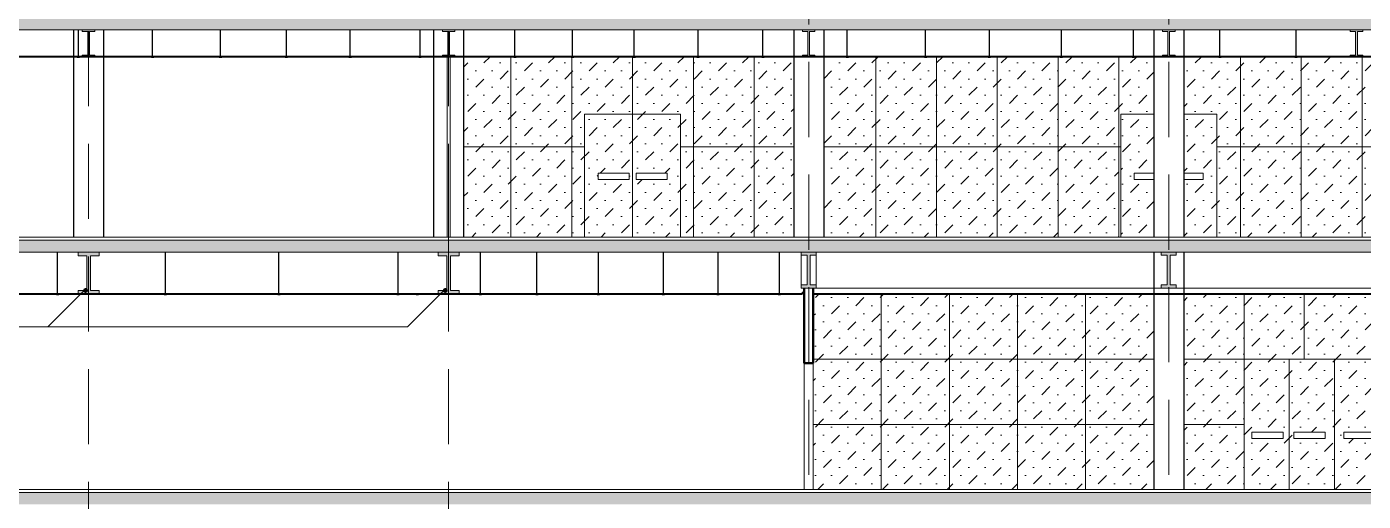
# Model space of a CAD drawing. Header units: millimetres. Extents: x 1135 to 1350, y 205 to 283.
# Drawn here: x 1155.96 to 1178.24, y 220.75 to 228.65 of the extents above; entities that cross this region are included whole.
import ezdxf

# ---------------------------------------------------------------- set-up
doc = ezdxf.new("R2010")
doc.units = ezdxf.units.MM
doc.header["$LTSCALE"] = 10
doc.linetypes.add('DASHED2', pattern=[0.375, 0.25, -0.125])
doc.layers.add('CIEL', color=8, linetype='Continuous')
doc.layers.add('FONDO', color=8, linetype='Continuous')
for name, color, linetype, lineweight in [('CINZA', 252, 'Continuous', 13), ('cinza 03', 252, 'Continuous', 13), ('COTA', 90, 'Continuous', 9), ('HACHT', 90, 'Continuous', 9), ('linha estutura', 252, 'Continuous', 13), ('PAREDES 2', 50, 'Continuous', 50), ('Pilares', 16, 'Continuous', 20), ('pn 02', 16, 'Continuous', 20), ('PN-01', 90, 'Continuous', 13), ('PN-03', 180, 'Continuous', 30)]:
    doc.layers.add(name, color=color, linetype=linetype, lineweight=lineweight)
pattern_1 = [(45, (759.06589, 189.11928), (0.13470384, 0.404111525), [0.1905, -0.1905, 0, -0.1905, 0, -0.1905])]

# ---------------------------------------------------------------- blocks, each defined once
blk = doc.blocks.new('VIGA')
at = {"layer": 'Pilares'}
blk.add_hatch(color=256, dxfattribs=at).paths.add_polyline_path([(0.21, 0), (0, 0), (0, -0.03), (0.09, -0.03), (0.09, -0.42), (0, -0.42), (0, -0.45), (0.21, -0.45), (0.21, -0.42), (0.12, -0.42), (0.12, -0.03), (0.21, -0.03)])
at = {"layer": 'Pilares', "linetype": 'Continuous'}
for p, q in [((0, -0.03), (0.09, -0.03)), ((0.09, -0.03), (0.09, -0.42)), ((0.12, -0.03), (0.12, -0.42)), ((0.12, -0.03), (0.21, -0.03)), ((0, -0.42), (0.09, -0.42)), ((0.12, -0.42), (0.21, -0.42))]:
    blk.add_line(p, q, dxfattribs=at)
for points in [[(0.21, -0.03), (0.21, 0), (0, 0), (0, -0.03)], [(0, -0.42), (0, -0.45), (0.21, -0.45), (0.21, -0.42)]]:
    blk.add_lwpolyline(points, dxfattribs=at)

msp = doc.modelspace()

# ---------------------------------------------------------------- hatches: boundary and pattern name
at = {"layer": 'CINZA'}
h = msp.add_hatch(dxfattribs=at)
h.set_pattern_fill('MUDST', color=256, scale=0.03, angle=45, style=0)
h.set_pattern_definition(pattern_1)
h.paths.add_polyline_path([(1170.203, 222.033), (1169.068, 222.033), (1169.068, 220.95), (1170.203, 220.95)])
h.paths.add_polyline_path([(1170.203, 223.116), (1169.068, 223.116), (1169.068, 223.05), (1169.068, 222.033), (1170.203, 222.033)])
h.paths.add_polyline_path([(1170.203, 224.199), (1169.068, 224.199), (1169.068, 223.116), (1170.203, 223.116)])
h.paths.add_polyline_path([(1171.338, 224.199), (1170.203, 224.199), (1170.203, 223.116), (1171.338, 223.116)])
h.paths.add_polyline_path([(1171.338, 223.116), (1170.203, 223.116), (1170.203, 222.033), (1171.338, 222.033)])
h.paths.add_polyline_path([(1171.338, 222.033), (1170.203, 222.033), (1170.203, 220.95), (1171.338, 220.95)])
h.paths.add_polyline_path([(1172.473, 222.033), (1171.338, 222.033), (1171.338, 220.95), (1172.473, 220.95)])
h.paths.add_polyline_path([(1172.473, 223.116), (1171.338, 223.116), (1171.338, 222.033), (1172.473, 222.033)])
h.paths.add_polyline_path([(1172.473, 224.199), (1171.338, 224.199), (1171.338, 223.116), (1172.473, 223.116)])
h.paths.add_polyline_path([(1173.608, 224.199), (1172.473, 224.199), (1172.473, 223.116), (1173.608, 223.116)])
h.paths.add_polyline_path([(1173.608, 223.116), (1172.473, 223.116), (1172.473, 222.033), (1173.608, 222.033)])
h.paths.add_polyline_path([(1173.608, 222.033), (1172.473, 222.033), (1172.473, 220.95), (1173.608, 220.95)])
h.paths.add_polyline_path([(1174.743, 222.033), (1173.608, 222.033), (1173.608, 220.95), (1174.743, 220.95)])
h.paths.add_polyline_path([(1174.743, 223.116), (1173.608, 223.116), (1173.608, 222.033), (1174.743, 222.033)])
h.paths.add_polyline_path([(1174.743, 224.199), (1173.608, 224.199), (1173.608, 223.116), (1174.743, 223.116)])
h.paths.add_polyline_path([(1176.248, 224.199), (1175.243, 224.199), (1175.243, 223.116), (1176.248, 223.116)])
h.paths.add_polyline_path([(1176.248, 223.116), (1175.243, 223.116), (1175.243, 222.033), (1176.248, 222.033)])
h.paths.add_polyline_path([(1176.248, 222.033), (1175.243, 222.033), (1175.243, 220.95), (1176.248, 220.95)])
h.paths.add_polyline_path([(1177.002, 223.116), (1176.248, 223.116), (1176.248, 220.95), (1177.002, 220.95)])
h.paths.add_polyline_path([(1176.899, 221.902), (1176.899, 221.797), (1176.381, 221.797), (1176.381, 221.902)], flags=16)
h.paths.add_polyline_path([(1177.756, 223.116), (1177.002, 223.116), (1177.002, 220.95), (1177.756, 220.95)])
h.paths.add_polyline_path([(1177.599, 221.902), (1177.599, 221.797), (1177.081, 221.797), (1177.081, 221.902)], flags=16)
h.paths.add_polyline_path([(1178.51, 223.116), (1177.756, 223.116), (1177.756, 220.95), (1178.51, 220.95)])
h.paths.add_polyline_path([(1178.431, 221.902), (1178.431, 221.797), (1177.913, 221.797), (1177.913, 221.902)], flags=16)
h.paths.add_polyline_path([(1179.263, 223.116), (1178.51, 223.116), (1178.51, 220.95), (1179.263, 220.95)])
h.paths.add_polyline_path([(1179.131, 221.902), (1179.131, 221.797), (1178.613, 221.797), (1178.613, 221.902)], flags=16)
h.paths.add_polyline_path([(1180.268, 223.116), (1179.263, 223.116), (1179.263, 222.033), (1180.268, 222.033)])
h.paths.add_polyline_path([(1180.268, 222.033), (1179.263, 222.033), (1179.263, 220.95), (1180.268, 220.95)])
h.paths.add_polyline_path([(1180.268, 224.199), (1179.263, 224.199), (1179.263, 223.116), (1180.268, 223.116)])
h.paths.add_polyline_path([(1179.263, 224.199), (1178.258, 224.199), (1178.258, 223.116), (1179.263, 223.116)])
h.paths.add_polyline_path([(1178.258, 224.199), (1177.253, 224.199), (1177.253, 223.116), (1178.258, 223.116)])
h.paths.add_polyline_path([(1177.253, 224.199), (1176.248, 224.199), (1176.248, 223.116), (1177.253, 223.116)])
h.paths.add_polyline_path([(1182.667, 224.199), (1181.718, 224.199), (1181.718, 223.116), (1182.667, 223.116)])
h.paths.add_polyline_path([(1182.667, 223.116), (1181.718, 223.116), (1181.718, 222.033), (1182.667, 222.033)])
h.paths.add_polyline_path([(1182.667, 222.033), (1181.718, 222.033), (1181.718, 220.95), (1182.667, 220.95)])
at = {"layer": 'cinza 03'}
h = msp.add_hatch(dxfattribs=at)
h.set_pattern_fill('MUDST', color=256, scale=0.03, angle=45, style=0)
h.set_pattern_definition(pattern_1)
h.paths.add_polyline_path([(1164.031, 228.15), (1163.243, 228.15), (1163.243, 226.65), (1164.031, 226.65)])
h.paths.add_polyline_path([(1164.031, 226.65), (1163.243, 226.65), (1163.243, 225.15), (1164.031, 225.15)])
h.paths.add_polyline_path([(1165.045, 226.65), (1164.031, 226.65), (1164.031, 225.15), (1165.045, 225.15)])
h.paths.add_polyline_path([(1165.045, 228.15), (1164.031, 228.15), (1164.031, 226.65), (1165.045, 226.65)])
h.paths.add_polyline_path([(1166.058, 228.15), (1165.057, 228.15), (1165.057, 228.146), (1165.045, 228.146), (1165.045, 226.65), (1165.258, 226.65), (1165.258, 227.195), (1166.058, 227.195)])
h.paths.add_polyline_path([(1165.258, 226.65), (1165.045, 226.65), (1165.045, 225.15), (1165.258, 225.15)])
h.paths.add_polyline_path([(1166.058, 227.195), (1165.258, 227.195), (1165.258, 225.15), (1166.058, 225.15)])
h.paths.add_polyline_path([(1166.002, 226.213), (1166.002, 226.108), (1165.484, 226.108), (1165.484, 226.213)], flags=16)
h.paths.add_polyline_path([(1166.858, 227.195), (1166.058, 227.195), (1166.058, 225.15), (1166.858, 225.15)])
h.paths.add_polyline_path([(1166.634, 226.213), (1166.634, 226.108), (1166.116, 226.108), (1166.116, 226.213)], flags=16)
h.paths.add_polyline_path([(1167.071, 228.15), (1166.086, 228.15), (1166.086, 228.146), (1166.058, 228.146), (1166.058, 227.195), (1166.858, 227.195), (1166.858, 226.65), (1167.071, 226.65)])
h.paths.add_polyline_path([(1168.084, 228.15), (1167.071, 228.15), (1167.071, 226.65), (1168.084, 226.65)])
h.paths.add_polyline_path([(1167.071, 226.65), (1166.858, 226.65), (1166.858, 225.15), (1167.071, 225.15)])
h.paths.add_polyline_path([(1168.084, 226.65), (1167.071, 226.65), (1167.071, 225.15), (1168.084, 225.15)])
h.paths.add_polyline_path([(1168.743, 226.65), (1168.084, 226.65), (1168.084, 225.15), (1168.743, 225.15)])
h.paths.add_polyline_path([(1168.743, 228.15), (1168.084, 228.15), (1168.084, 226.65), (1168.743, 226.65)])
h.paths.add_polyline_path([(1170.11, 228.15), (1169.243, 228.15), (1169.243, 226.65), (1170.11, 226.65)])
h.paths.add_polyline_path([(1170.11, 226.65), (1169.243, 226.65), (1169.243, 225.15), (1170.11, 225.15)])
h.paths.add_polyline_path([(1171.123, 226.65), (1170.11, 226.65), (1170.11, 225.15), (1171.123, 225.15)])
h.paths.add_polyline_path([(1171.123, 228.15), (1170.11, 228.15), (1170.11, 226.65), (1171.123, 226.65)])
h.paths.add_polyline_path([(1172.136, 228.15), (1171.123, 228.15), (1171.123, 226.65), (1172.136, 226.65)])
h.paths.add_polyline_path([(1172.136, 226.65), (1171.123, 226.65), (1171.123, 225.15), (1172.136, 225.15)])
h.paths.add_polyline_path([(1173.149, 226.65), (1172.136, 226.65), (1172.136, 225.15), (1173.149, 225.15)])
h.paths.add_polyline_path([(1173.149, 228.15), (1172.136, 228.15), (1172.136, 226.65), (1173.149, 226.65)])
h.paths.add_polyline_path([(1174.162, 228.15), (1173.149, 228.15), (1173.149, 226.65), (1174.162, 226.65)])
h.paths.add_polyline_path([(1174.162, 226.65), (1173.149, 226.65), (1173.149, 225.15), (1174.162, 225.15)])
h.paths.add_polyline_path([(1174.743, 227.195), (1174.193, 227.195), (1174.193, 225.15), (1174.743, 225.15), (1174.743, 226.108), (1174.42, 226.108), (1174.42, 226.213), (1174.743, 226.213)])
h.paths.add_polyline_path([(1174.743, 228.15), (1174.162, 228.15), (1174.162, 226.65), (1174.193, 226.65), (1174.193, 227.195), (1174.743, 227.195)])
h.paths.add_polyline_path([(1176.188, 228.15), (1175.243, 228.15), (1175.243, 227.195), (1175.793, 227.195), (1175.793, 226.65), (1176.188, 226.65)])
h.paths.add_polyline_path([(1175.793, 227.195), (1175.243, 227.195), (1175.243, 226.213), (1175.57, 226.213), (1175.57, 226.108), (1175.243, 226.108), (1175.243, 225.15), (1175.793, 225.15)])
h.paths.add_polyline_path([(1176.188, 226.65), (1175.793, 226.65), (1175.793, 225.15), (1176.188, 225.15)])
h.paths.add_polyline_path([(1177.201, 226.65), (1176.188, 226.65), (1176.188, 225.15), (1177.201, 225.15)])
h.paths.add_polyline_path([(1177.201, 228.15), (1176.188, 228.15), (1176.188, 226.65), (1177.201, 226.65)])
h.paths.add_polyline_path([(1178.215, 228.15), (1178.018, 228.15), (1177.201, 228.15), (1177.201, 226.65), (1178.215, 226.65)])
h.paths.add_polyline_path([(1178.215, 226.65), (1177.201, 226.65), (1177.201, 225.15), (1178.215, 225.15)])
h.paths.add_polyline_path([(1179.228, 226.65), (1178.215, 226.65), (1178.215, 225.15), (1179.228, 225.15)])
h.paths.add_polyline_path([(1179.228, 228.15), (1178.215, 228.15), (1178.215, 226.65), (1179.228, 226.65)])
h.paths.add_polyline_path([(1180.241, 228.15), (1179.228, 228.15), (1179.228, 226.65), (1180.241, 226.65)])
h.paths.add_polyline_path([(1180.241, 226.65), (1179.228, 226.65), (1179.228, 225.15), (1180.241, 225.15)])
at = {"layer": 'HACHT'}
for points in [[(1156.818, 224.261), (1156.818, 224.199), (1157.168, 224.199), (1157.168, 224.261), (1157.025, 224.261), (1157.025, 224.838), (1157.168, 224.838), (1157.168, 224.9), (1156.818, 224.9), (1156.818, 224.838), (1156.962, 224.838), (1156.962, 224.261)], [(1162.818, 224.261), (1162.818, 224.199), (1163.168, 224.199), (1163.168, 224.261), (1163.025, 224.261), (1163.025, 224.838), (1163.168, 224.838), (1163.168, 224.9), (1162.818, 224.9), (1162.818, 224.838), (1162.962, 224.838), (1162.962, 224.261)], [(1168.868, 224.353), (1168.868, 224.299), (1169.118, 224.299), (1169.118, 224.353), (1169.02, 224.353), (1169.02, 224.847), (1169.118, 224.847), (1169.118, 224.9), (1168.868, 224.9), (1168.868, 224.847), (1168.967, 224.847), (1168.967, 224.353)], [(1174.868, 224.353), (1174.868, 224.299), (1175.118, 224.299), (1175.118, 224.353), (1175.02, 224.353), (1175.02, 224.847), (1175.118, 224.847), (1175.118, 224.9), (1174.868, 224.9), (1174.868, 224.847), (1174.967, 224.847), (1174.967, 224.353)]]:
    msp.add_hatch(color=256, dxfattribs=at).paths.add_polyline_path(points)
at = {"layer": 'PN-01'}
h = msp.add_hatch(color=256, dxfattribs=at)
h.paths.add_polyline_path([(1192.993, 228.8), (1186.993, 228.8), (1186.993, 228.6), (1192.993, 228.6)])
h.paths.add_polyline_path([(1186.993, 228.8), (1180.993, 228.8), (1180.993, 228.6), (1186.993, 228.6)])
h.paths.add_polyline_path([(1180.993, 228.8), (1174.993, 228.8), (1174.993, 228.6), (1180.993, 228.6)])
h.paths.add_polyline_path([(1174.993, 228.8), (1168.993, 228.8), (1168.993, 228.6), (1174.993, 228.6)])
h.paths.add_polyline_path([(1168.993, 228.8), (1162.993, 228.8), (1162.993, 228.6), (1168.993, 228.6)])
h.paths.add_polyline_path([(1162.993, 228.8), (1156.993, 228.8), (1156.993, 228.6), (1162.993, 228.6)])
h.paths.add_polyline_path([(1156.993, 228.8), (1151.118, 228.8), (1151.118, 228.6), (1156.993, 228.6)])
h.paths.add_polyline_path([(1150.868, 225.1), (1148.868, 225.1), (1148.868, 224.9), (1150.868, 224.9)])
h.paths.add_polyline_path([(1156.993, 225.1), (1151.118, 225.1), (1151.118, 224.9), (1156.993, 224.9)])
h.paths.add_polyline_path([(1162.993, 225.1), (1156.993, 225.1), (1156.993, 224.9), (1162.993, 224.9)])
h.paths.add_polyline_path([(1168.993, 225.1), (1162.993, 225.1), (1162.993, 224.9), (1168.993, 224.9)])
h.paths.add_polyline_path([(1174.993, 225.1), (1168.993, 225.1), (1168.993, 224.9), (1174.993, 224.9)])
h.paths.add_polyline_path([(1180.993, 225.1), (1174.993, 225.1), (1174.993, 224.9), (1180.993, 224.9)])
h.paths.add_polyline_path([(1186.993, 225.1), (1180.993, 225.1), (1180.993, 224.9), (1186.993, 224.9)])
h.paths.add_polyline_path([(1192.993, 225.1), (1186.993, 225.1), (1186.993, 224.9), (1192.993, 224.9)])
h.paths.add_polyline_path([(1192.993, 220.9), (1186.993, 220.9), (1186.993, 220.7), (1192.993, 220.7)])
h.paths.add_polyline_path([(1186.993, 220.9), (1180.993, 220.9), (1180.993, 220.7), (1186.993, 220.7)])
h.paths.add_polyline_path([(1180.993, 220.9), (1174.993, 220.9), (1174.993, 220.7), (1180.993, 220.7)])
h.paths.add_polyline_path([(1174.993, 220.9), (1168.993, 220.9), (1168.993, 220.7), (1174.993, 220.7)])
h.paths.add_polyline_path([(1168.993, 220.9), (1162.993, 220.9), (1162.993, 220.7), (1168.993, 220.7)])
h.paths.add_polyline_path([(1162.993, 220.9), (1156.993, 220.9), (1156.993, 220.7), (1162.993, 220.7)])
h.paths.add_polyline_path([(1156.993, 220.9), (1150.993, 220.9), (1150.993, 220.2), (1151.118, 220.2), (1151.118, 220.7), (1156.993, 220.7)])
h.paths.add_polyline_path([(1150.993, 220.2), (1145.868, 220.2), (1145.868, 220), (1150.993, 220)])
h.paths.add_polyline_path([(1151.243, 220.2), (1150.993, 220.2), (1150.993, 220), (1151.243, 220)])

# ---------------------------------------------------------------- linework, layer by layer
at = {"layer": 'CIEL'}
for p, q in [((1151.118, 228.163), (1217.143, 228.163)), ((1151.118, 228.15), (1217.143, 228.15)), ((1156.804, 228.146), (1156.844, 228.146)), ((1158.039, 228.146), (1158.079, 228.146)), ((1159.171, 228.146), (1159.211, 228.146)), ((1160.269, 228.146), (1160.308, 228.146)), ((1161.332, 228.146), (1161.372, 228.146)), ((1162.499, 228.146), (1162.538, 228.146)), ((1164.077, 228.146), (1164.116, 228.146)), ((1165.037, 228.146), (1165.077, 228.146)), ((1166.066, 228.146), (1166.106, 228.146)), ((1167.13, 228.146), (1167.17, 228.146)), ((1168.21, 228.146), (1168.25, 228.146)), ((1169.617, 228.146), (1169.657, 228.146)), ((1170.921, 228.146), (1170.96, 228.146)), ((1171.984, 228.146), (1172.024, 228.146)), ((1173.185, 228.146), (1173.225, 228.146)), ((1174.386, 228.146), (1174.425, 228.146)), ((1175.826, 228.146), (1175.866, 228.146)), ((1177.096, 228.146), (1177.135, 228.146)), ((1151.149, 224.211), (1168.887, 224.211)), ((1151.149, 224.199), (1168.887, 224.199)), ((1156.456, 224.195), (1156.496, 224.195)), ((1158.253, 224.195), (1158.293, 224.195)), ((1160.146, 224.195), (1160.186, 224.195)), ((1162.13, 224.195), (1162.169, 224.195)), ((1162.451, 224.195), (1162.49, 224.195)), ((1163.503, 224.195), (1163.543, 224.195)), ((1164.445, 224.195), (1164.485, 224.195)), ((1165.468, 224.195), (1165.507, 224.195)), ((1166.554, 224.195), (1166.593, 224.195)), ((1167.464, 224.195), (1167.504, 224.195)), ((1168.486, 224.195), (1168.526, 224.195)), ((1168.887, 224.231), (1168.918, 224.231)), ((1168.887, 224.231), (1168.887, 224.218)), ((1168.887, 224.218), (1168.918, 224.218)), ((1168.887, 224.211), (1168.887, 224.199)), ((1169.068, 224.211), (1186.923, 224.211)), ((1169.068, 224.199), (1186.923, 224.199))]:
    msp.add_line(p, q, dxfattribs=at)
at = {"layer": 'CINZA'}
for p, q in [((1170.203, 220.95), (1170.203, 224.199)), ((1171.338, 220.95), (1171.338, 224.199)), ((1172.473, 220.95), (1172.473, 224.199)), ((1173.608, 220.95), (1173.608, 224.199)), ((1176.248, 220.95), (1176.248, 224.199)), ((1177.253, 223.116), (1177.253, 224.199)), ((1174.743, 223.116), (1169.068, 223.116)), ((1180.268, 223.116), (1175.243, 223.116)), ((1177.002, 220.95), (1177.002, 223.116)), ((1177.756, 220.95), (1177.756, 223.116)), ((1174.743, 222.033), (1169.068, 222.033)), ((1176.248, 222.033), (1175.243, 222.033))]:
    msp.add_line(p, q, dxfattribs=at)
for points in [[(1166.002, 226.213), (1165.484, 226.213), (1165.484, 226.108), (1166.002, 226.108)], [(1166.634, 226.213), (1166.116, 226.213), (1166.116, 226.108), (1166.634, 226.108)], [(1176.381, 221.902), (1176.899, 221.902), (1176.899, 221.797), (1176.381, 221.797)], [(1177.599, 221.902), (1177.081, 221.902), (1177.081, 221.797), (1177.599, 221.797)], [(1177.913, 221.902), (1178.431, 221.902), (1178.431, 221.797), (1177.913, 221.797)]]:
    msp.add_lwpolyline(points, close=True, dxfattribs=at)
for points in [[(1174.743, 226.213), (1174.42, 226.213), (1174.42, 226.108), (1174.743, 226.108)], [(1175.243, 226.108), (1175.57, 226.108), (1175.57, 226.213), (1175.243, 226.213)]]:
    msp.add_lwpolyline(points, dxfattribs=at)
at = {"layer": 'cinza 03'}
for p, q in [((1164.031, 228.146), (1164.031, 225.15)), ((1165.045, 228.146), (1165.045, 225.15)), ((1166.058, 228.146), (1166.058, 225.15)), ((1167.071, 228.146), (1167.071, 225.15)), ((1168.084, 228.146), (1168.084, 225.15)), ((1170.11, 228.146), (1170.11, 225.15)), ((1171.123, 228.146), (1171.123, 225.15)), ((1172.136, 228.146), (1172.136, 225.15)), ((1173.149, 228.146), (1173.149, 225.15)), ((1174.162, 228.146), (1174.162, 225.15)), ((1176.188, 228.146), (1176.188, 225.15)), ((1177.201, 228.146), (1177.201, 225.15)), ((1178.215, 228.146), (1178.215, 225.15)), ((1165.258, 227.195), (1165.258, 225.15)), ((1165.258, 227.195), (1166.858, 227.195)), ((1166.858, 227.195), (1166.858, 225.15)), ((1174.193, 227.195), (1174.193, 225.15)), ((1174.193, 227.195), (1174.743, 227.195)), ((1175.243, 227.195), (1175.793, 227.195)), ((1175.793, 227.195), (1175.793, 225.15)), ((1163.243, 226.65), (1165.258, 226.65)), ((1166.858, 226.65), (1168.743, 226.65)), ((1169.243, 226.65), (1174.193, 226.65)), ((1175.793, 226.65), (1180.241, 226.65))]:
    msp.add_line(p, q, dxfattribs=at)
for points in [[(1156.888, 228.18), (1156.888, 228.15), (1157.098, 228.15), (1157.098, 228.18), (1157.008, 228.18), (1157.008, 228.57), (1157.098, 228.57), (1157.098, 228.6), (1156.888, 228.6), (1156.888, 228.57), (1156.978, 228.57), (1156.978, 228.18)], [(1168.888, 228.18), (1168.888, 228.15), (1169.098, 228.15), (1169.098, 228.18), (1169.008, 228.18), (1169.008, 228.57), (1169.098, 228.57), (1169.098, 228.6), (1168.888, 228.6), (1168.888, 228.57), (1168.978, 228.57), (1168.978, 228.18)], [(1174.888, 228.18), (1174.888, 228.15), (1175.098, 228.15), (1175.098, 228.18), (1175.008, 228.18), (1175.008, 228.57), (1175.098, 228.57), (1175.098, 228.6), (1174.888, 228.6), (1174.888, 228.57), (1174.978, 228.57), (1174.978, 228.18)], [(1178.018, 228.18), (1178.018, 228.15), (1178.228, 228.15), (1178.228, 228.18), (1178.138, 228.18), (1178.138, 228.57), (1178.228, 228.57), (1178.228, 228.6), (1178.018, 228.6), (1178.018, 228.57), (1178.108, 228.57), (1178.108, 228.18)]]:
    msp.add_lwpolyline(points, close=True, dxfattribs=at)
msp.add_lwpolyline([(1162.888, 228.15), (1163.098, 228.15)], dxfattribs=at)
at = {"layer": 'COTA'}
msp.add_line((1162.31, 223.654), (1146.875, 223.654), dxfattribs=at)
at = {"layer": 'COTA', "const_width": 0.04}
for points in [[(1156.942, 224.281, 1), (1156.942, 224.241, 1)], [(1162.936, 224.281, 1), (1162.936, 224.241, 1)]]:
    msp.add_lwpolyline(points, format="xyb", close=True, dxfattribs=at)
at = {"layer": 'FONDO'}
for p, q in [((1156.824, 228.146), (1156.824, 228.6)), ((1158.059, 228.146), (1158.059, 228.6)), ((1159.191, 228.146), (1159.191, 228.6)), ((1160.289, 228.146), (1160.289, 228.6)), ((1161.352, 228.146), (1161.352, 228.6)), ((1162.518, 228.146), (1162.518, 228.6)), ((1164.097, 228.146), (1164.097, 228.6)), ((1165.057, 228.146), (1165.057, 228.6)), ((1166.086, 228.146), (1166.086, 228.6)), ((1167.15, 228.146), (1167.15, 228.6)), ((1168.23, 228.146), (1168.23, 228.6)), ((1169.637, 228.146), (1169.637, 228.6)), ((1170.941, 228.146), (1170.941, 228.6)), ((1172.004, 228.146), (1172.004, 228.6)), ((1173.205, 228.146), (1173.205, 228.6)), ((1174.405, 228.146), (1174.405, 228.6)), ((1175.846, 228.146), (1175.846, 228.6)), ((1177.116, 228.146), (1177.116, 228.6)), ((1156.476, 224.195), (1156.476, 224.9)), ((1158.273, 224.195), (1158.273, 224.9)), ((1160.166, 224.195), (1160.166, 224.9)), ((1162.15, 224.195), (1162.15, 224.9)), ((1163.523, 224.195), (1163.523, 224.9)), ((1164.465, 224.195), (1164.465, 224.9)), ((1165.488, 224.195), (1165.488, 224.9)), ((1166.574, 224.195), (1166.574, 224.9)), ((1167.484, 224.195), (1167.484, 224.9)), ((1168.506, 224.195), (1168.506, 224.9))]:
    msp.add_line(p, q, dxfattribs=at)
at = {"layer": 'HACHT'}
for p, q in [((1169.118, 224.299), (1186.923, 224.299)), ((1156.942, 224.281), (1156.315, 223.654)), ((1162.936, 224.281), (1162.31, 223.654))]:
    msp.add_line(p, q, dxfattribs=at)
at = {"layer": 'linha estutura', "linetype": 'DASHED2', "ltscale": 0.5}
for p, q in [((1168.993, 239.315), (1168.993, 205.118)), ((1174.993, 239.315), (1174.993, 205.118)), ((1156.993, 232.327), (1156.993, 205.118)), ((1162.993, 232.327), (1162.993, 205.118)), ((1162.993, 225.738), (1162.993, 224.615))]:
    msp.add_line(p, q, dxfattribs=at)
at = {"layer": 'PAREDES 2'}
for p, q in [((1168.918, 224.3), (1168.918, 223.05)), ((1169.068, 224.3), (1169.068, 223.05)), ((1168.918, 223.05), (1169.068, 223.05))]:
    msp.add_line(p, q, dxfattribs=at)
at = {"layer": 'pn 02'}
for p, q in [((1150.868, 228.6), (1217.143, 228.6)), ((1148.868, 225.1), (1231.118, 225.1)), ((1150.868, 225.15), (1228.868, 225.15)), ((1148.868, 224.9), (1231.118, 224.9)), ((1168.868, 224.9), (1168.868, 224.3)), ((1168.868, 224.9), (1168.868, 224.3)), ((1169.118, 224.9), (1169.118, 224.3)), ((1169.118, 224.9), (1169.118, 224.3)), ((1150.868, 220.9), (1229.118, 220.9)), ((1151.118, 220.95), (1198.918, 220.95))]:
    msp.add_line(p, q, dxfattribs=at)
at = {"layer": 'pn 02', "linetype": 'Continuous'}
for points in [[(1156.818, 224.261), (1156.818, 224.199), (1157.168, 224.199), (1157.168, 224.261), (1157.025, 224.261), (1157.025, 224.838), (1157.168, 224.838), (1157.168, 224.9), (1156.818, 224.9), (1156.818, 224.838), (1156.962, 224.838), (1156.962, 224.261)], [(1162.818, 224.261), (1162.818, 224.199), (1163.168, 224.199), (1163.168, 224.261), (1163.025, 224.261), (1163.025, 224.838), (1163.168, 224.838), (1163.168, 224.9), (1162.818, 224.9), (1162.818, 224.838), (1162.962, 224.838), (1162.962, 224.261)], [(1168.868, 224.353), (1168.868, 224.299), (1169.118, 224.299), (1169.118, 224.353), (1169.02, 224.353), (1169.02, 224.847), (1169.118, 224.847), (1169.118, 224.9), (1168.868, 224.9), (1168.868, 224.847), (1168.967, 224.847), (1168.967, 224.353)], [(1174.868, 224.353), (1174.868, 224.299), (1175.118, 224.299), (1175.118, 224.353), (1175.02, 224.353), (1175.02, 224.847), (1175.118, 224.847), (1175.118, 224.9), (1174.868, 224.9), (1174.868, 224.847), (1174.967, 224.847), (1174.967, 224.353)]]:
    msp.add_lwpolyline(points, close=True, dxfattribs=at)
at = {"layer": 'PN-01'}
for p, q in [((1162.968, 228.15), (1162.968, 225.15)), ((1163.018, 228.15), (1163.018, 225.15)), ((1168.918, 223.05), (1168.918, 220.95)), ((1169.068, 223.05), (1169.068, 220.95))]:
    msp.add_line(p, q, dxfattribs=at)
at = {"layer": 'PN-03'}
for p, q in [((1156.743, 228.6), (1156.743, 225.15)), ((1157.243, 228.6), (1157.243, 225.15)), ((1162.743, 228.6), (1162.743, 225.15)), ((1163.243, 228.6), (1163.243, 225.15)), ((1168.743, 228.6), (1168.743, 225.15)), ((1169.243, 228.6), (1169.243, 225.15)), ((1174.743, 228.6), (1174.743, 225.15)), ((1175.243, 228.6), (1175.243, 225.15)), ((1174.743, 224.9), (1174.743, 220.95)), ((1175.243, 224.9), (1175.243, 220.95))]:
    msp.add_line(p, q, dxfattribs=at)

# ---------------------------------------------------------------- block references
at = {"layer": 'linha estutura'}
for p in [(1156.888, 228.6), (1162.888, 228.6), (1168.888, 228.6), (1174.888, 228.6), (1178.018, 228.6)]:
    msp.add_blockref('VIGA', p, dxfattribs=at)

doc.saveas('drawing.dxf')
